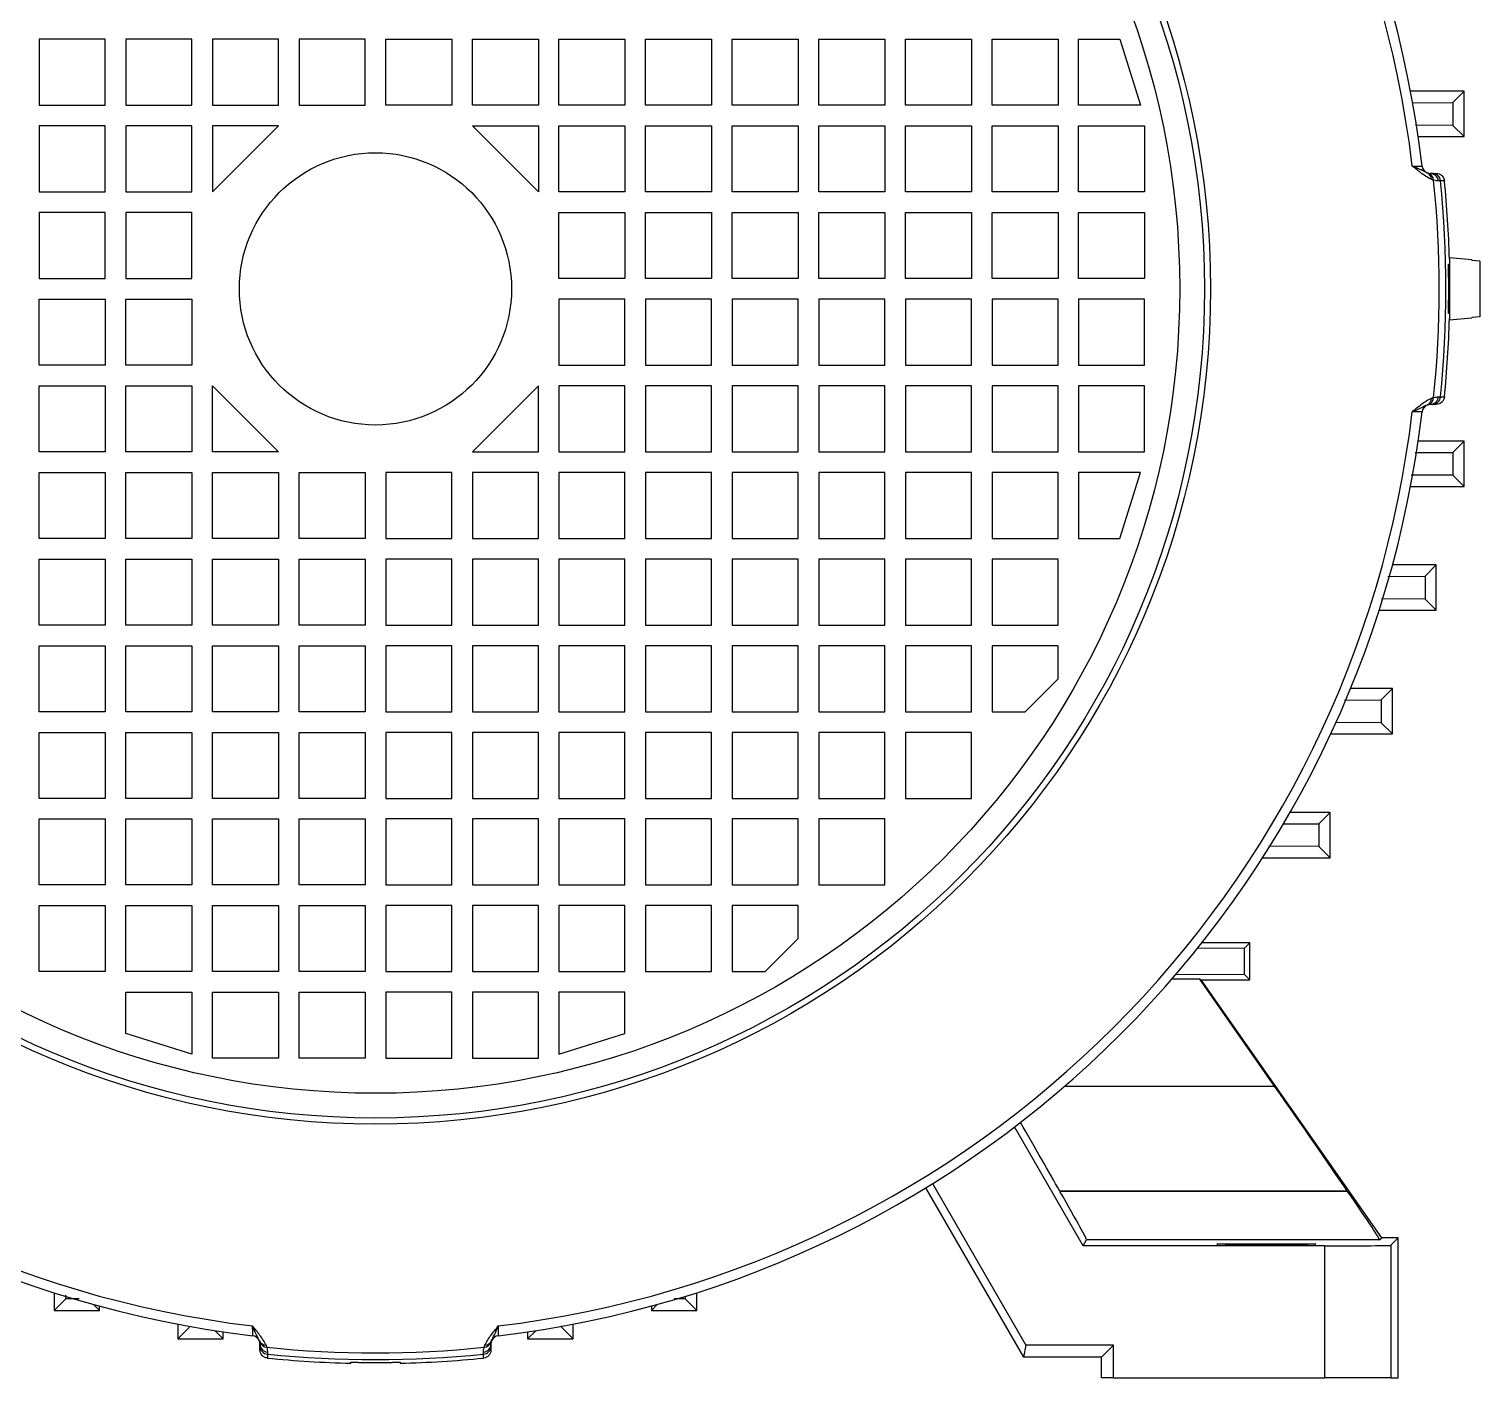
# Model space of a CAD drawing. Extents: x 49 to 1991, y 37 to 1201.
# Drawn here: x 1814.7 to 1990.6, y 460.3 to 623.8 of the extents above; entities that cross this region are included whole.
import ezdxf

# ---------------------------------------------------------------- set-up
doc = ezdxf.new("R2010")
doc.units = 0
doc.layers.get('0').update_dxf_attribs({"linetype": 'CONTINUOUS'})

msp = doc.modelspace()

# ---------------------------------------------------------------- linework, layer by layer
at = {"color": 7, "linetype": 'CONTINUOUS'}
for p, q in [((1823.91, 622.6), (1815.91, 622.6)), ((1815.91, 622.6), (1815.91, 614.6)), ((1823.91, 614.6), (1823.91, 622.6)), ((1834.41, 622.6), (1826.41, 622.6)), ((1826.41, 622.6), (1826.41, 614.6)), ((1834.41, 614.6), (1834.41, 622.6)), ((1844.91, 622.6), (1836.91, 622.6)), ((1836.91, 622.6), (1836.91, 614.6)), ((1844.91, 614.6), (1844.91, 622.6)), ((1855.41, 622.6), (1847.41, 622.6)), ((1847.41, 622.6), (1847.41, 614.6)), ((1855.41, 614.6), (1855.41, 622.6)), ((1857.91, 622.6), (1865.91, 622.6)), ((1857.91, 614.6), (1857.91, 622.6)), ((1865.91, 622.6), (1865.91, 614.6)), ((1868.41, 622.6), (1876.41, 622.6)), ((1868.41, 614.6), (1868.41, 622.6)), ((1876.41, 622.6), (1876.41, 614.6)), ((1878.91, 622.6), (1886.91, 622.6)), ((1878.91, 614.6), (1878.91, 622.6)), ((1886.91, 622.6), (1886.91, 614.6)), ((1889.41, 622.6), (1897.41, 622.6)), ((1889.41, 614.6), (1889.41, 622.6)), ((1897.41, 622.6), (1897.41, 614.6)), ((1899.91, 622.6), (1907.91, 622.6)), ((1899.91, 614.6), (1899.91, 622.6)), ((1907.91, 622.6), (1907.91, 614.6)), ((1910.41, 622.6), (1918.41, 622.6)), ((1910.41, 614.6), (1910.41, 622.6)), ((1918.41, 622.6), (1918.41, 614.6)), ((1920.91, 622.6), (1928.91, 622.6)), ((1920.91, 614.6), (1920.91, 622.6)), ((1928.91, 622.6), (1928.91, 614.6)), ((1931.41, 622.6), (1939.41, 622.6)), ((1931.41, 614.6), (1931.41, 622.6)), ((1939.41, 622.6), (1939.41, 614.6)), ((1941.91, 622.6), (1946.91, 622.6)), ((1941.91, 614.6), (1941.91, 622.6)), ((1946.91, 622.6), (1949.41, 614.6)), ((1988.63, 616.3), (1982.15, 616.3)), ((1987.28, 614.94), (1988.63, 616.3)), ((1988.63, 610.8), (1988.63, 616.3)), ((1815.91, 614.6), (1823.91, 614.6)), ((1826.41, 614.6), (1834.41, 614.6)), ((1836.91, 614.6), (1844.91, 614.6)), ((1847.41, 614.6), (1855.41, 614.6)), ((1865.91, 614.6), (1857.91, 614.6)), ((1876.41, 614.6), (1868.41, 614.6)), ((1886.91, 614.6), (1878.91, 614.6)), ((1897.41, 614.6), (1889.41, 614.6)), ((1907.91, 614.6), (1899.91, 614.6)), ((1918.41, 614.6), (1910.41, 614.6)), ((1928.91, 614.6), (1920.91, 614.6)), ((1939.41, 614.6), (1931.41, 614.6)), ((1949.41, 614.6), (1941.91, 614.6)), ((1982.33, 614.9), (1987.28, 614.94)), ((1987.27, 612.16), (1982.76, 612.19)), ((1987.27, 612.16), (1988.63, 610.8)), ((1823.91, 612.1), (1815.91, 612.1)), ((1815.91, 612.1), (1815.91, 604.1)), ((1823.91, 604.1), (1823.91, 612.1)), ((1834.41, 612.1), (1826.41, 612.1)), ((1826.41, 612.1), (1826.41, 604.1)), ((1834.41, 604.1), (1834.41, 612.1)), ((1844.91, 612.1), (1836.91, 612.1)), ((1836.91, 612.1), (1836.91, 604.1)), ((1836.91, 604.1), (1844.91, 612.1)), ((1868.41, 612.1), (1876.41, 612.1)), ((1876.41, 604.1), (1868.41, 612.1)), ((1876.41, 612.1), (1876.41, 604.1)), ((1878.91, 612.1), (1886.91, 612.1)), ((1878.91, 604.1), (1878.91, 612.1)), ((1886.91, 612.1), (1886.91, 604.1)), ((1889.41, 612.1), (1897.41, 612.1)), ((1889.41, 604.1), (1889.41, 612.1)), ((1897.41, 612.1), (1897.41, 604.1)), ((1899.91, 612.1), (1907.91, 612.1)), ((1899.91, 604.1), (1899.91, 612.1)), ((1907.91, 612.1), (1907.91, 604.1)), ((1910.41, 612.1), (1918.41, 612.1)), ((1910.41, 604.1), (1910.41, 612.1)), ((1918.41, 612.1), (1918.41, 604.1)), ((1920.91, 612.1), (1928.91, 612.1)), ((1920.91, 604.1), (1920.91, 612.1)), ((1928.91, 612.1), (1928.91, 604.1)), ((1931.41, 612.1), (1939.41, 612.1)), ((1931.41, 604.1), (1931.41, 612.1)), ((1939.41, 612.1), (1939.41, 604.1)), ((1941.91, 604.1), (1941.91, 612.1)), ((1941.91, 612.1), (1949.91, 612.1)), ((1949.91, 612.1), (1949.91, 604.1)), ((1983.07, 610.8), (1988.63, 610.8)), ((1984.79, 606.35), (1985.26, 606.35)), ((1815.91, 604.1), (1823.91, 604.1)), ((1826.41, 604.1), (1834.41, 604.1)), ((1886.91, 604.1), (1878.91, 604.1)), ((1897.41, 604.1), (1889.41, 604.1)), ((1907.91, 604.1), (1899.91, 604.1)), ((1918.41, 604.1), (1910.41, 604.1)), ((1928.91, 604.1), (1920.91, 604.1)), ((1939.41, 604.1), (1931.41, 604.1)), ((1949.91, 604.1), (1941.91, 604.1)), ((1815.91, 601.6), (1815.91, 593.6)), ((1823.91, 601.6), (1815.91, 601.6)), ((1823.91, 593.6), (1823.91, 601.6)), ((1834.41, 601.6), (1826.41, 601.6)), ((1826.41, 601.6), (1826.41, 593.6)), ((1834.41, 593.6), (1834.41, 601.6)), ((1878.91, 601.6), (1886.91, 601.6)), ((1878.91, 593.6), (1878.91, 601.6)), ((1886.91, 601.6), (1886.91, 593.6)), ((1889.41, 601.6), (1897.41, 601.6)), ((1889.41, 593.6), (1889.41, 601.6)), ((1897.41, 601.6), (1897.41, 593.6)), ((1899.91, 601.6), (1907.91, 601.6)), ((1899.91, 593.6), (1899.91, 601.6)), ((1907.91, 601.6), (1907.91, 593.6)), ((1910.41, 601.6), (1918.41, 601.6)), ((1910.41, 593.6), (1910.41, 601.6)), ((1918.41, 601.6), (1918.41, 593.6)), ((1920.91, 601.6), (1928.91, 601.6)), ((1920.91, 593.6), (1920.91, 601.6)), ((1928.91, 601.6), (1928.91, 593.6)), ((1931.41, 601.6), (1939.41, 601.6)), ((1931.41, 593.6), (1931.41, 601.6)), ((1939.41, 601.6), (1939.41, 593.6)), ((1941.91, 601.6), (1949.91, 601.6)), ((1941.91, 593.6), (1941.91, 601.6)), ((1949.91, 601.6), (1949.91, 593.6)), ((1989.56, 595.86), (1986.86, 596.1)), ((1986.86, 596.1), (1986.86, 588.6)), ((1989.56, 595.86), (1989.56, 595.8)), ((1990.56, 595.71), (1990.56, 588.98)), ((1815.91, 593.6), (1823.91, 593.6)), ((1826.41, 593.6), (1834.41, 593.6)), ((1886.91, 593.6), (1878.91, 593.6)), ((1897.41, 593.6), (1889.41, 593.6)), ((1907.91, 593.6), (1899.91, 593.6)), ((1918.41, 593.6), (1910.41, 593.6)), ((1928.91, 593.6), (1920.91, 593.6)), ((1939.41, 593.6), (1931.41, 593.6)), ((1949.91, 593.6), (1941.91, 593.6)), ((1815.91, 591.1), (1823.91, 591.1)), ((1815.91, 583.1), (1815.91, 591.1)), ((1823.91, 591.1), (1823.91, 583.1)), ((1826.41, 591.1), (1834.41, 591.1)), ((1826.41, 583.1), (1826.41, 591.1)), ((1834.41, 591.1), (1834.41, 583.1)), ((1878.91, 591.1), (1878.91, 583.1)), ((1886.91, 591.1), (1878.91, 591.1)), ((1886.91, 583.1), (1886.91, 591.1)), ((1897.41, 591.1), (1889.41, 591.1)), ((1889.41, 591.1), (1889.41, 583.1)), ((1897.41, 583.1), (1897.41, 591.1)), ((1899.91, 591.1), (1899.91, 583.1)), ((1907.91, 591.1), (1899.91, 591.1)), ((1907.91, 583.1), (1907.91, 591.1)), ((1910.41, 591.1), (1910.41, 583.1)), ((1918.41, 591.1), (1910.41, 591.1)), ((1918.41, 583.1), (1918.41, 591.1)), ((1920.91, 591.1), (1920.91, 583.1)), ((1928.91, 591.1), (1920.91, 591.1)), ((1928.91, 583.1), (1928.91, 591.1)), ((1931.41, 591.1), (1931.41, 583.1)), ((1939.41, 591.1), (1931.41, 591.1)), ((1939.41, 583.1), (1939.41, 591.1)), ((1949.91, 591.1), (1941.91, 591.1)), ((1941.91, 591.1), (1941.91, 583.1)), ((1949.91, 583.1), (1949.91, 591.1)), ((1986.86, 588.6), (1989.56, 588.83)), ((1989.56, 588.89), (1989.56, 588.83)), ((1823.91, 583.1), (1815.91, 583.1)), ((1834.41, 583.1), (1826.41, 583.1)), ((1878.91, 583.1), (1886.91, 583.1)), ((1889.41, 583.1), (1897.41, 583.1)), ((1899.91, 583.1), (1907.91, 583.1)), ((1910.41, 583.1), (1918.41, 583.1)), ((1920.91, 583.1), (1928.91, 583.1)), ((1931.41, 583.1), (1939.41, 583.1)), ((1941.91, 583.1), (1949.91, 583.1)), ((1815.91, 580.6), (1823.91, 580.6)), ((1815.91, 572.6), (1815.91, 580.6)), ((1823.91, 580.6), (1823.91, 572.6)), ((1826.41, 580.6), (1834.41, 580.6)), ((1826.41, 572.6), (1826.41, 580.6)), ((1834.41, 580.6), (1834.41, 572.6)), ((1836.91, 580.6), (1844.91, 572.6)), ((1836.91, 572.6), (1836.91, 580.6)), ((1876.41, 580.6), (1868.41, 572.6)), ((1876.41, 572.6), (1876.41, 580.6)), ((1878.91, 580.6), (1878.91, 572.6)), ((1886.91, 580.6), (1878.91, 580.6)), ((1886.91, 572.6), (1886.91, 580.6)), ((1889.41, 580.6), (1889.41, 572.6)), ((1897.41, 580.6), (1889.41, 580.6)), ((1897.41, 572.6), (1897.41, 580.6)), ((1899.91, 580.6), (1899.91, 572.6)), ((1907.91, 580.6), (1899.91, 580.6)), ((1907.91, 572.6), (1907.91, 580.6)), ((1918.41, 580.6), (1910.41, 580.6)), ((1910.41, 580.6), (1910.41, 572.6)), ((1918.41, 572.6), (1918.41, 580.6)), ((1920.91, 580.6), (1920.91, 572.6)), ((1928.91, 580.6), (1920.91, 580.6)), ((1928.91, 572.6), (1928.91, 580.6)), ((1931.41, 580.6), (1931.41, 572.6)), ((1939.41, 580.6), (1931.41, 580.6)), ((1939.41, 572.6), (1939.41, 580.6)), ((1949.91, 580.6), (1941.91, 580.6)), ((1941.91, 580.6), (1941.91, 572.6)), ((1949.91, 572.6), (1949.91, 580.6)), ((1985.26, 578.35), (1984.79, 578.35)), ((1988.63, 573.9), (1983.07, 573.9)), ((1987.27, 572.53), (1988.63, 573.9)), ((1988.63, 568.4), (1988.63, 573.9)), ((1823.91, 572.6), (1815.91, 572.6)), ((1834.41, 572.6), (1826.41, 572.6)), ((1844.91, 572.6), (1836.91, 572.6)), ((1868.41, 572.6), (1876.41, 572.6)), ((1878.91, 572.6), (1886.91, 572.6)), ((1889.41, 572.6), (1897.41, 572.6)), ((1899.91, 572.6), (1907.91, 572.6)), ((1910.41, 572.6), (1918.41, 572.6)), ((1920.91, 572.6), (1928.91, 572.6)), ((1931.41, 572.6), (1939.41, 572.6)), ((1941.91, 572.6), (1949.91, 572.6)), ((1982.69, 572.5), (1987.27, 572.53)), ((1815.91, 570.1), (1823.91, 570.1)), ((1815.91, 562.1), (1815.91, 570.1)), ((1823.91, 570.1), (1823.91, 562.1)), ((1826.41, 570.1), (1834.41, 570.1)), ((1826.41, 562.1), (1826.41, 570.1)), ((1834.41, 570.1), (1834.41, 562.1)), ((1836.91, 570.1), (1844.91, 570.1)), ((1836.91, 562.1), (1836.91, 570.1)), ((1844.91, 570.1), (1844.91, 562.1)), ((1847.41, 562.1), (1847.41, 570.1)), ((1847.41, 570.1), (1855.41, 570.1)), ((1855.41, 570.1), (1855.41, 562.1)), ((1865.91, 570.1), (1857.91, 570.1)), ((1857.91, 570.1), (1857.91, 562.1)), ((1865.91, 562.1), (1865.91, 570.1)), ((1868.41, 570.1), (1868.41, 562.1)), ((1876.41, 570.1), (1868.41, 570.1)), ((1876.41, 562.1), (1876.41, 570.1)), ((1878.91, 570.1), (1878.91, 562.1)), ((1886.91, 570.1), (1878.91, 570.1)), ((1886.91, 562.1), (1886.91, 570.1)), ((1889.41, 570.1), (1889.41, 562.1)), ((1897.41, 570.1), (1889.41, 570.1)), ((1897.41, 562.1), (1897.41, 570.1)), ((1907.91, 570.1), (1899.91, 570.1)), ((1899.91, 570.1), (1899.91, 562.1)), ((1907.91, 562.1), (1907.91, 570.1)), ((1918.41, 570.1), (1910.41, 570.1)), ((1910.41, 570.1), (1910.41, 562.1)), ((1918.41, 562.1), (1918.41, 570.1)), ((1920.91, 570.1), (1920.91, 562.1)), ((1928.91, 570.1), (1920.91, 570.1)), ((1928.91, 562.1), (1928.91, 570.1)), ((1931.41, 570.1), (1931.41, 562.1)), ((1939.41, 570.1), (1931.41, 570.1)), ((1939.41, 562.1), (1939.41, 570.1)), ((1941.91, 570.1), (1941.91, 562.1)), ((1949.41, 570.1), (1941.91, 570.1)), ((1946.91, 562.1), (1949.41, 570.1)), ((1982.15, 568.4), (1988.63, 568.4)), ((1987.28, 569.76), (1982.23, 569.79)), ((1987.28, 569.76), (1988.63, 568.4)), ((1823.91, 562.1), (1815.91, 562.1)), ((1834.41, 562.1), (1826.41, 562.1)), ((1844.91, 562.1), (1836.91, 562.1)), ((1855.41, 562.1), (1847.41, 562.1)), ((1857.91, 562.1), (1865.91, 562.1)), ((1868.41, 562.1), (1876.41, 562.1)), ((1878.91, 562.1), (1886.91, 562.1)), ((1889.41, 562.1), (1897.41, 562.1)), ((1899.91, 562.1), (1907.91, 562.1)), ((1910.41, 562.1), (1918.41, 562.1)), ((1920.91, 562.1), (1928.91, 562.1)), ((1931.41, 562.1), (1939.41, 562.1)), ((1941.91, 562.1), (1946.91, 562.1)), ((1815.91, 559.6), (1823.91, 559.6)), ((1815.91, 551.6), (1815.91, 559.6)), ((1823.91, 559.6), (1823.91, 551.6)), ((1826.41, 559.6), (1834.41, 559.6)), ((1826.41, 551.6), (1826.41, 559.6)), ((1834.41, 559.6), (1834.41, 551.6)), ((1836.91, 559.6), (1844.91, 559.6)), ((1836.91, 551.6), (1836.91, 559.6)), ((1844.91, 559.6), (1844.91, 551.6)), ((1847.41, 551.6), (1847.41, 559.6)), ((1847.41, 559.6), (1855.41, 559.6)), ((1855.41, 559.6), (1855.41, 551.6)), ((1865.91, 559.6), (1857.91, 559.6)), ((1857.91, 559.6), (1857.91, 551.6)), ((1865.91, 551.6), (1865.91, 559.6)), ((1876.41, 559.6), (1868.41, 559.6)), ((1868.41, 559.6), (1868.41, 551.6)), ((1876.41, 551.6), (1876.41, 559.6)), ((1886.91, 559.6), (1878.91, 559.6)), ((1878.91, 559.6), (1878.91, 551.6)), ((1886.91, 551.6), (1886.91, 559.6)), ((1889.41, 559.6), (1889.41, 551.6)), ((1897.41, 559.6), (1889.41, 559.6)), ((1897.41, 551.6), (1897.41, 559.6)), ((1899.91, 559.6), (1899.91, 551.6)), ((1907.91, 559.6), (1899.91, 559.6)), ((1907.91, 551.6), (1907.91, 559.6)), ((1910.41, 559.6), (1910.41, 551.6)), ((1918.41, 559.6), (1910.41, 559.6)), ((1918.41, 551.6), (1918.41, 559.6)), ((1928.91, 559.6), (1920.91, 559.6)), ((1920.91, 559.6), (1920.91, 551.6)), ((1928.91, 551.6), (1928.91, 559.6)), ((1939.41, 559.6), (1931.41, 559.6)), ((1931.41, 559.6), (1931.41, 551.6)), ((1939.41, 551.6), (1939.41, 559.6)), ((1985.26, 558.9), (1979.96, 558.9)), ((1983.9, 557.53), (1985.26, 558.9)), ((1985.26, 553.4), (1985.26, 558.9)), ((1979.39, 557.5), (1983.9, 557.53)), ((1983.9, 554.75), (1978.63, 554.79)), ((1983.9, 554.75), (1985.26, 553.4)), ((1978.33, 553.4), (1985.26, 553.4)), ((1823.91, 551.6), (1815.91, 551.6)), ((1834.41, 551.6), (1826.41, 551.6)), ((1844.91, 551.6), (1836.91, 551.6)), ((1855.41, 551.6), (1847.41, 551.6)), ((1857.91, 551.6), (1865.91, 551.6)), ((1868.41, 551.6), (1876.41, 551.6)), ((1878.91, 551.6), (1886.91, 551.6)), ((1889.41, 551.6), (1897.41, 551.6)), ((1899.91, 551.6), (1907.91, 551.6)), ((1910.41, 551.6), (1918.41, 551.6)), ((1920.91, 551.6), (1928.91, 551.6)), ((1931.41, 551.6), (1939.41, 551.6)), ((1815.91, 549.1), (1823.91, 549.1)), ((1815.91, 541.1), (1815.91, 549.1)), ((1823.91, 549.1), (1823.91, 541.1)), ((1826.41, 549.1), (1834.41, 549.1)), ((1826.41, 541.1), (1826.41, 549.1)), ((1834.41, 549.1), (1834.41, 541.1)), ((1836.91, 549.1), (1844.91, 549.1)), ((1836.91, 541.1), (1836.91, 549.1)), ((1844.91, 549.1), (1844.91, 541.1)), ((1847.41, 541.1), (1847.41, 549.1)), ((1847.41, 549.1), (1855.41, 549.1)), ((1855.41, 549.1), (1855.41, 541.1)), ((1865.91, 549.1), (1857.91, 549.1)), ((1857.91, 549.1), (1857.91, 541.1)), ((1865.91, 541.1), (1865.91, 549.1)), ((1876.41, 549.1), (1868.41, 549.1)), ((1868.41, 549.1), (1868.41, 541.1)), ((1876.41, 541.1), (1876.41, 549.1)), ((1886.91, 549.1), (1878.91, 549.1)), ((1878.91, 549.1), (1878.91, 541.1)), ((1886.91, 541.1), (1886.91, 549.1)), ((1889.41, 549.1), (1889.41, 541.1)), ((1897.41, 549.1), (1889.41, 549.1)), ((1897.41, 541.1), (1897.41, 549.1)), ((1899.91, 549.1), (1899.91, 541.1)), ((1907.91, 549.1), (1899.91, 549.1)), ((1907.91, 541.1), (1907.91, 549.1)), ((1910.41, 549.1), (1910.41, 541.1)), ((1918.41, 549.1), (1910.41, 549.1)), ((1918.41, 541.1), (1918.41, 549.1)), ((1920.91, 549.1), (1920.91, 541.1)), ((1928.91, 549.1), (1920.91, 549.1)), ((1928.91, 541.1), (1928.91, 549.1)), ((1939.41, 549.1), (1931.41, 549.1)), ((1931.41, 549.1), (1931.41, 541.1)), ((1939.41, 545.1), (1939.41, 549.1)), ((1935.41, 541.1), (1939.41, 545.1)), ((1979.94, 543.9), (1974.87, 543.9)), ((1978.57, 542.53), (1979.94, 543.9)), ((1979.94, 538.4), (1979.94, 543.9)), ((1974.13, 542.5), (1978.57, 542.53)), ((1823.91, 541.1), (1815.91, 541.1)), ((1834.41, 541.1), (1826.41, 541.1)), ((1844.91, 541.1), (1836.91, 541.1)), ((1855.41, 541.1), (1847.41, 541.1)), ((1857.91, 541.1), (1865.91, 541.1)), ((1868.41, 541.1), (1876.41, 541.1)), ((1878.91, 541.1), (1886.91, 541.1)), ((1889.41, 541.1), (1897.41, 541.1)), ((1899.91, 541.1), (1907.91, 541.1)), ((1910.41, 541.1), (1918.41, 541.1)), ((1920.91, 541.1), (1928.91, 541.1)), ((1931.41, 541.1), (1935.41, 541.1)), ((1815.91, 538.6), (1823.91, 538.6)), ((1815.91, 530.6), (1815.91, 538.6)), ((1823.91, 538.6), (1823.91, 530.6)), ((1826.41, 538.6), (1834.41, 538.6)), ((1826.41, 530.6), (1826.41, 538.6)), ((1834.41, 538.6), (1834.41, 530.6)), ((1836.91, 538.6), (1844.91, 538.6)), ((1836.91, 530.6), (1836.91, 538.6)), ((1844.91, 538.6), (1844.91, 530.6)), ((1847.41, 530.6), (1847.41, 538.6)), ((1847.41, 538.6), (1855.41, 538.6)), ((1855.41, 538.6), (1855.41, 530.6)), ((1865.91, 538.6), (1857.91, 538.6)), ((1857.91, 538.6), (1857.91, 530.6)), ((1865.91, 530.6), (1865.91, 538.6)), ((1876.41, 538.6), (1868.41, 538.6)), ((1868.41, 538.6), (1868.41, 530.6)), ((1876.41, 530.6), (1876.41, 538.6)), ((1886.91, 538.6), (1878.91, 538.6)), ((1878.91, 538.6), (1878.91, 530.6)), ((1886.91, 530.6), (1886.91, 538.6)), ((1889.41, 538.6), (1889.41, 530.6)), ((1897.41, 538.6), (1889.41, 538.6)), ((1897.41, 530.6), (1897.41, 538.6)), ((1899.91, 538.6), (1899.91, 530.6)), ((1907.91, 538.6), (1899.91, 538.6)), ((1907.91, 530.6), (1907.91, 538.6)), ((1918.41, 538.6), (1910.41, 538.6)), ((1910.41, 538.6), (1910.41, 530.6)), ((1918.41, 530.6), (1918.41, 538.6)), ((1928.91, 538.6), (1920.91, 538.6)), ((1920.91, 538.6), (1920.91, 530.6)), ((1928.91, 530.6), (1928.91, 538.6)), ((1972.46, 538.4), (1979.94, 538.4)), ((1978.58, 539.75), (1973.06, 539.79)), ((1978.58, 539.75), (1979.94, 538.4)), ((1823.91, 530.6), (1815.91, 530.6)), ((1834.41, 530.6), (1826.41, 530.6)), ((1844.91, 530.6), (1836.91, 530.6)), ((1855.41, 530.6), (1847.41, 530.6)), ((1857.91, 530.6), (1865.91, 530.6)), ((1868.41, 530.6), (1876.41, 530.6)), ((1878.91, 530.6), (1886.91, 530.6)), ((1889.41, 530.6), (1897.41, 530.6)), ((1899.91, 530.6), (1907.91, 530.6)), ((1910.41, 530.6), (1918.41, 530.6)), ((1920.91, 530.6), (1928.91, 530.6)), ((1815.91, 528.1), (1823.91, 528.1)), ((1815.91, 520.1), (1815.91, 528.1)), ((1823.91, 528.1), (1823.91, 520.1)), ((1826.41, 528.1), (1834.41, 528.1)), ((1826.41, 520.1), (1826.41, 528.1)), ((1834.41, 528.1), (1834.41, 520.1)), ((1836.91, 528.1), (1844.91, 528.1)), ((1836.91, 520.1), (1836.91, 528.1)), ((1844.91, 528.1), (1844.91, 520.1)), ((1847.41, 520.1), (1847.41, 528.1)), ((1847.41, 528.1), (1855.41, 528.1)), ((1855.41, 528.1), (1855.41, 520.1)), ((1865.91, 528.1), (1857.91, 528.1)), ((1857.91, 528.1), (1857.91, 520.1)), ((1865.91, 520.1), (1865.91, 528.1)), ((1876.41, 528.1), (1868.41, 528.1)), ((1868.41, 528.1), (1868.41, 520.1)), ((1876.41, 520.1), (1876.41, 528.1)), ((1878.91, 528.1), (1878.91, 520.1)), ((1886.91, 528.1), (1878.91, 528.1)), ((1886.91, 520.1), (1886.91, 528.1)), ((1889.41, 528.1), (1889.41, 520.1)), ((1897.41, 528.1), (1889.41, 528.1)), ((1897.41, 520.1), (1897.41, 528.1)), ((1899.91, 528.1), (1899.91, 520.1)), ((1907.91, 528.1), (1899.91, 528.1)), ((1907.91, 520.1), (1907.91, 528.1)), ((1918.41, 528.1), (1910.41, 528.1)), ((1910.41, 528.1), (1910.41, 520.1)), ((1918.41, 520.1), (1918.41, 528.1)), ((1972.4, 528.9), (1967.54, 528.9)), ((1971.03, 527.53), (1972.4, 528.9)), ((1972.4, 523.4), (1972.4, 528.9)), ((1966.71, 527.5), (1971.03, 527.53)), ((1971.04, 524.75), (1964.95, 524.79)), ((1971.04, 524.75), (1972.4, 523.4)), ((1964.21, 523.4), (1972.4, 523.4)), ((1823.91, 520.1), (1815.91, 520.1)), ((1834.41, 520.1), (1826.41, 520.1)), ((1844.91, 520.1), (1836.91, 520.1)), ((1855.41, 520.1), (1847.41, 520.1)), ((1857.91, 520.1), (1865.91, 520.1)), ((1868.41, 520.1), (1876.41, 520.1)), ((1878.91, 520.1), (1886.91, 520.1)), ((1889.41, 520.1), (1897.41, 520.1)), ((1899.91, 520.1), (1907.91, 520.1)), ((1910.41, 520.1), (1918.41, 520.1)), ((1815.91, 517.6), (1823.91, 517.6)), ((1815.91, 509.6), (1815.91, 517.6)), ((1823.91, 517.6), (1823.91, 509.6)), ((1826.41, 517.6), (1834.41, 517.6)), ((1826.41, 509.6), (1826.41, 517.6)), ((1834.41, 517.6), (1834.41, 509.6)), ((1836.91, 517.6), (1844.91, 517.6)), ((1836.91, 509.6), (1836.91, 517.6)), ((1844.91, 517.6), (1844.91, 509.6)), ((1847.41, 509.6), (1847.41, 517.6)), ((1847.41, 517.6), (1855.41, 517.6)), ((1855.41, 517.6), (1855.41, 509.6)), ((1865.91, 517.6), (1857.91, 517.6)), ((1857.91, 517.6), (1857.91, 509.6)), ((1865.91, 509.6), (1865.91, 517.6)), ((1876.41, 517.6), (1868.41, 517.6)), ((1868.41, 517.6), (1868.41, 509.6)), ((1876.41, 509.6), (1876.41, 517.6)), ((1878.91, 517.6), (1878.91, 509.6)), ((1886.91, 517.6), (1878.91, 517.6)), ((1886.91, 509.6), (1886.91, 517.6)), ((1889.41, 517.6), (1889.41, 509.6)), ((1897.41, 517.6), (1889.41, 517.6)), ((1897.41, 509.6), (1897.41, 517.6)), ((1907.91, 517.6), (1899.91, 517.6)), ((1899.91, 517.6), (1899.91, 509.6)), ((1907.91, 513.6), (1907.91, 517.6)), ((1903.91, 509.6), (1907.91, 513.6)), ((1962, 512.44), (1956.3, 512.4)), ((1962.65, 513.1), (1956.86, 513.1)), ((1962, 512.44), (1962.65, 513.1)), ((1962, 509.25), (1962, 512.44)), ((1962.65, 508.6), (1962.65, 513.1)), ((1823.91, 509.6), (1815.91, 509.6)), ((1834.41, 509.6), (1826.41, 509.6)), ((1844.91, 509.6), (1836.91, 509.6)), ((1855.41, 509.6), (1847.41, 509.6)), ((1857.91, 509.6), (1865.91, 509.6)), ((1868.41, 509.6), (1876.41, 509.6)), ((1878.91, 509.6), (1886.91, 509.6)), ((1889.41, 509.6), (1897.41, 509.6)), ((1899.91, 509.6), (1903.91, 509.6)), ((1956.58, 508.7), (1953.22, 508.7)), ((1953.75, 509.31), (1962, 509.25)), ((1956.78, 508.6), (1956.58, 508.7)), ((1965.66, 495.73), (1956.58, 508.7)), ((1956.78, 508.6), (1962.65, 508.6)), ((1978.66, 477.35), (1956.78, 508.6)), ((1962, 509.25), (1962.65, 508.6)), ((1826.41, 507.1), (1834.41, 507.1)), ((1826.41, 502.1), (1826.41, 507.1)), ((1834.41, 507.1), (1834.41, 499.6)), ((1836.91, 507.1), (1844.91, 507.1)), ((1836.91, 499.1), (1836.91, 507.1)), ((1844.91, 507.1), (1844.91, 499.1)), ((1847.41, 499.1), (1847.41, 507.1)), ((1847.41, 507.1), (1855.41, 507.1)), ((1855.41, 507.1), (1855.41, 499.1)), ((1865.91, 507.1), (1857.91, 507.1)), ((1857.91, 507.1), (1857.91, 499.1)), ((1865.91, 499.1), (1865.91, 507.1)), ((1876.41, 507.1), (1868.41, 507.1)), ((1868.41, 507.1), (1868.41, 499.1)), ((1876.41, 499.1), (1876.41, 507.1)), ((1886.91, 507.1), (1878.91, 507.1)), ((1878.91, 507.1), (1878.91, 499.6)), ((1886.91, 502.1), (1886.91, 507.1)), ((1834.41, 499.6), (1826.41, 502.1)), ((1878.91, 499.6), (1886.91, 502.1)), ((1844.91, 499.1), (1836.91, 499.1)), ((1855.41, 499.1), (1847.41, 499.1)), ((1857.91, 499.1), (1865.91, 499.1)), ((1868.41, 499.1), (1876.41, 499.1)), ((1940.24, 495.73), (1965.66, 495.73)), ((1942.45, 476.36), (1934.13, 490.77)), ((1924.19, 483.91), (1935.5, 464.32)), ((1923.36, 483.39), (1935.22, 462.85)), ((1939.63, 482.97), (1939.61, 483)), ((1974.49, 483), (1939.61, 483)), ((1939.63, 482.97), (1974.52, 482.97)), ((1974.49, 483), (1974.52, 482.97)), ((1942.45, 476.36), (1942.88, 477.11)), ((1978.39, 477.11), (1942.88, 477.11)), ((1978.39, 477.11), (1978.66, 477.35)), ((1980.66, 477.35), (1978.66, 477.35)), ((1979.75, 476.43), (1980.66, 477.35)), ((1980.66, 460.35), (1980.66, 477.35)), ((1971.75, 476.36), (1942.45, 476.36)), ((1971.75, 460.35), (1971.75, 476.36)), ((1979.75, 476.43), (1979.75, 460.35)), ((1817.71, 470.68), (1817.71, 468.53)), ((1819.11, 469.92), (1817.71, 468.53)), ((1819.11, 469.92), (1819.11, 470.38)), ((1820.73, 469.93), (1819.11, 469.92)), ((1894.22, 469.92), (1892.88, 469.93)), ((1894.22, 470.27), (1894.22, 469.92)), ((1894.22, 469.92), (1895.61, 468.53)), ((1895.61, 468.53), (1895.61, 470.68)), ((1817.71, 468.53), (1823.21, 468.53)), ((1822.49, 469.25), (1823.21, 468.53)), ((1823.21, 468.53), (1823.21, 469.05)), ((1890.83, 469.25), (1890.11, 468.53)), ((1890.11, 469.05), (1890.11, 468.53)), ((1890.11, 468.53), (1895.61, 468.53)), ((1832.71, 466.86), (1832.71, 465.1)), ((1834.11, 466.5), (1832.71, 465.1)), ((1879.22, 466.68), (1879.22, 466.5)), ((1879.22, 466.5), (1880.61, 465.1)), ((1880.61, 465.1), (1880.61, 466.86)), ((1832.71, 465.1), (1838.21, 465.1)), ((1837.23, 466.08), (1838.21, 465.1)), ((1838.21, 465.1), (1838.21, 465.94)), ((1876.09, 466.08), (1875.11, 465.1)), ((1875.11, 465.94), (1875.11, 465.1)), ((1875.11, 465.1), (1880.61, 465.1)), ((1842.66, 463.75), (1842.66, 464.22)), ((1870.66, 464.22), (1870.66, 463.75)), ((1935.5, 464.32), (1935.22, 462.85)), ((1944.66, 462.85), (1935.22, 462.85)), ((1946.13, 464.32), (1935.5, 464.32)), ((1946.13, 464.32), (1944.66, 462.85)), ((1944.66, 460.35), (1944.66, 462.85)), ((1946.13, 460.35), (1946.13, 464.32)), ((1853.66, 462.24), (1853.66, 462.13)), ((1859.66, 462.13), (1859.66, 462.24)), ((1946.13, 460.35), (1944.66, 460.35)), ((1946.13, 460.35), (1971.75, 460.35)), ((1979.75, 460.35), (1971.75, 460.35)), ((1979.75, 460.35), (1980.66, 460.35))]:
    msp.add_line(p, q, dxfattribs=at)
at = {"color": 7, "linetype": 'CONTINUOUS', "flags": 128}
for points in [[(1986.25, 605.45), (1986.23, 605.45), (1986.16, 605.45), (1985.88, 605.45), (1985.78, 605.45)], [(1990.56, 595.71), (1990.07, 595.75), (1989.56, 595.8)], [(1990.56, 588.98), (1990.07, 588.94), (1989.56, 588.89)], [(1985.78, 579.25), (1985.8, 579.25), (1985.87, 579.25), (1986.15, 579.25), (1986.25, 579.25)], [(1843.56, 463.23), (1843.56, 463.21), (1843.56, 463.14), (1843.56, 462.86), (1843.56, 462.76)], [(1869.76, 462.76), (1869.76, 462.77), (1869.76, 462.84), (1869.76, 463.13), (1869.76, 463.23)]]:
    msp.add_lwpolyline(points, dxfattribs=at)
at = {"color": 7, "linetype": 'CONTINUOUS'}
for radius in [101.24, 100.5, 97.5, 16.5]:
    msp.add_circle((1856.66, 592.35), radius, dxfattribs=at)
for centre, radius, start, end in [((1856.66, 592.35), 127.75, 96.6904, 173.3096), ((1856.66, 592.35), 126.57, 96.7557, 173.2443), ((1856.66, 592.35), 127.75, 6.6904, 83.3096), ((1856.66, 592.35), 126.57, 6.7557, 83.2443), ((1984.54, 607.35), 1, 186.6904, 246.5619), ((1983.75, 605.57), 0.939, 2.3278, 65.8448), ((1983.99, 605.47), 0.956, 3.1066, 73.4372), ((1984.53, 605.35), 0.992, 5.3006, 89.6652), ((1984.79, 605.35), 1, 5.7922, 89.999), ((1856.66, 592.35), 128.96, 354.1369, 5.8631), ((1856.66, 592.35), 129.78, 354.2063, 5.7937), ((1856.66, 592.35), 130.25, 1.5876, 5.7726), ((1856.66, 592.35), 130.25, 354.2274, 358.4124), ((1983.75, 579.12), 0.939, 294.1552, 357.6722), ((1983.99, 579.23), 0.956, 286.5628, 356.8934), ((1984.53, 579.34), 0.992, 270.3348, 354.6994), ((1984.79, 579.35), 1, 270.001, 354.2078), ((1856.66, 592.35), 127.75, 186.6904, 263.3096), ((1856.66, 592.35), 126.57, 186.7557, 263.2443), ((1856.66, 592.35), 126.57, 276.7557, 353.2443), ((1856.66, 592.35), 127.75, 276.6904, 353.3096), ((1984.54, 577.35), 1, 113.4381, 173.3096), ((1841.66, 464.47), 1, 23.4381, 83.3096), ((1843.44, 465.26), 0.939, 204.1552, 267.6722), ((1843.54, 465.02), 0.956, 196.5628, 266.8934), ((1843.65, 464.48), 0.992, 180.3348, 264.6994), ((1869.67, 464.48), 0.992, 275.3006, 359.6652), ((1869.78, 465.02), 0.956, 273.1066, 343.4372), ((1869.89, 465.26), 0.939, 272.3278, 335.8448), ((1871.66, 464.47), 1, 96.6904, 156.5619), ((1843.66, 464.22), 1, 180.001, 264.2078), ((1856.66, 592.35), 128.96, 264.1369, 275.8631), ((1856.66, 592.35), 129.78, 264.2063, 275.7937), ((1856.66, 592.35), 130.25, 264.2274, 268.6802), ((1856.66, 592.35), 130.25, 271.3198, 275.7726), ((1869.66, 464.22), 1, 275.7922, 359.999)]:
    msp.add_arc(centre, radius, start, end, dxfattribs=at)
for centre, major_axis, ratio, start_param, end_param in [((1965.37, 495.73), (-12.61, 18), 0.010723, 3.919482, 4.70488), ((1932.14, 495.73), (-10.39, 18), 0.007558, 3.922627, 4.460572), ((1931.33, 497.11), (-11.55, 20), 0.007558, 3.145956, 3.922627), ((1964.39, 497.11), (-14.01, 20), 0.010723, 3.14281, 3.919482), ((1971.75, 476.43), (8, 0), 0.008727, 4.712389, 6.274459)]:
    msp.add_ellipse(centre, major_axis=major_axis, ratio=ratio, start_param=start_param, end_param=end_param, dxfattribs=at)
msp.add_ellipse((1964.66, 476.57), major_axis=(6, 0), ratio=0.008727, dxfattribs=at)
for points in [[(1987.28, 614.94), (1987.27, 614.01), (1987.27, 613.09), (1987.27, 612.16)], [(1983.49, 606.35), (1983.13, 606.62), (1982.75, 606.92), (1982.35, 607.24)], [(1984.69, 605.61), (1984.31, 605.77), (1983.91, 606.04), (1983.49, 606.35)], [(1984.14, 606.43), (1984.18, 606.41), (1984.22, 606.4), (1984.26, 606.38)], [(1984.26, 606.38), (1984.38, 606.35), (1984.47, 606.35), (1984.54, 606.35)], [(1984.54, 606.35), (1984.69, 606.35), (1984.78, 606.35), (1984.79, 606.35)], [(1984.95, 605.52), (1984.86, 605.54), (1984.78, 605.57), (1984.69, 605.61)], [(1985.52, 605.45), (1985.38, 605.45), (1985.19, 605.45), (1984.95, 605.52)], [(1985.78, 605.45), (1985.77, 605.45), (1985.68, 605.45), (1985.52, 605.45)], [(1984.69, 579.08), (1984.31, 578.92), (1983.91, 578.65), (1983.49, 578.35)], [(1984.69, 579.08), (1984.78, 579.12), (1984.86, 579.15), (1984.95, 579.17)], [(1984.95, 579.17), (1985.19, 579.24), (1985.38, 579.25), (1985.52, 579.25)], [(1985.52, 579.25), (1985.57, 579.25), (1985.62, 579.25), (1985.65, 579.25)], [(1985.65, 579.25), (1985.73, 579.25), (1985.77, 579.25), (1985.78, 579.25)], [(1983.49, 578.35), (1983.13, 578.08), (1982.75, 577.77), (1982.35, 577.46)], [(1984.26, 578.31), (1984.22, 578.3), (1984.18, 578.28), (1984.14, 578.26)], [(1984.54, 578.35), (1984.47, 578.35), (1984.38, 578.34), (1984.26, 578.31)], [(1984.79, 578.35), (1984.78, 578.35), (1984.69, 578.35), (1984.54, 578.35)], [(1987.27, 572.53), (1987.27, 571.61), (1987.27, 570.68), (1987.28, 569.76)], [(1983.9, 557.53), (1983.9, 556.61), (1983.9, 555.68), (1983.9, 554.75)], [(1978.57, 542.53), (1978.58, 541.6), (1978.58, 540.68), (1978.58, 539.75)], [(1971.03, 527.53), (1971.03, 526.6), (1971.04, 525.68), (1971.04, 524.75)], [(1842.66, 465.51), (1842.39, 465.88), (1842.09, 466.26), (1841.77, 466.65)], [(1870.66, 465.51), (1870.93, 465.88), (1871.24, 466.26), (1871.55, 466.65)], [(1842.62, 464.75), (1842.61, 464.79), (1842.6, 464.83), (1842.58, 464.87)], [(1842.66, 464.47), (1842.66, 464.54), (1842.66, 464.63), (1842.62, 464.75)], [(1843.4, 464.32), (1843.23, 464.7), (1842.97, 465.1), (1842.66, 465.51)], [(1842.66, 464.22), (1842.66, 464.23), (1842.66, 464.32), (1842.66, 464.47)], [(1869.93, 464.32), (1870.09, 464.7), (1870.35, 465.1), (1870.66, 465.51)], [(1870.7, 464.75), (1870.67, 464.63), (1870.66, 464.54), (1870.66, 464.47)], [(1870.66, 464.47), (1870.66, 464.32), (1870.66, 464.23), (1870.66, 464.22)], [(1870.74, 464.87), (1870.73, 464.83), (1870.71, 464.79), (1870.7, 464.75)], [(1843.4, 464.32), (1843.44, 464.23), (1843.47, 464.15), (1843.49, 464.06)], [(1843.49, 464.06), (1843.55, 463.82), (1843.56, 463.63), (1843.56, 463.49)], [(1843.56, 463.49), (1843.56, 463.44), (1843.56, 463.39), (1843.56, 463.35)], [(1843.56, 463.35), (1843.56, 463.28), (1843.56, 463.23), (1843.56, 463.23)], [(1869.76, 463.49), (1869.76, 463.63), (1869.77, 463.82), (1869.84, 464.06)], [(1869.76, 463.23), (1869.76, 463.24), (1869.76, 463.33), (1869.76, 463.49)], [(1869.84, 464.06), (1869.86, 464.15), (1869.89, 464.23), (1869.93, 464.32)]]:
    msp.add_open_spline(points, degree=3, dxfattribs=at)
for points, knots in [([(1982.35, 607.24), (1982.75, 607.23), (1983.04, 607.23), (1983.44, 607.23), (1983.54, 607.23), (1983.54, 607.23)], [0, 0, 0, 0, 0.5, 0.5, 1, 1, 1, 1]), ([(1984.14, 606.43), (1983.96, 606.51), (1983.72, 606.63), (1983.12, 606.91), (1982.77, 607.07), (1982.35, 607.24)], [0, 0, 0, 0, 0.5, 0.5, 1, 1, 1, 1]), ([(1985.26, 606.35), (1985.38, 606.35), (1985.5, 606.32), (1985.73, 606.24), (1985.84, 606.17), (1986.11, 605.92), (1986.23, 605.69), (1986.25, 605.45)], [0, 0, 0, 0, 0.25, 0.25, 0.5, 0.5, 1, 1, 1, 1]), ([(1986.79, 589.85), (1986.79, 589.77), (1986.78, 589.5), (1986.77, 589.32), (1986.76, 589.37), (1986.76, 589.77), (1986.76, 590.46), (1986.77, 591.36), (1986.77, 592.37), (1986.77, 593.38), (1986.76, 594.28), (1986.76, 594.95), (1986.76, 595.34), (1986.77, 595.37), (1986.78, 595.19), (1986.79, 594.91), (1986.79, 594.85)], [0, 0, 0, 0, 0.02818, 0.107119, 0.186043, 0.264945, 0.343849, 0.422766, 0.501686, 0.580599, 0.659511, 0.738431, 0.817348, 0.896252, 0.975154, 1, 1, 1, 1]), ([(1986.25, 579.25), (1986.24, 579.12), (1986.2, 579.01), (1986.09, 578.79), (1986.02, 578.69), (1985.75, 578.44), (1985.5, 578.35), (1985.26, 578.35)], [0, 0, 0, 0, 0.25, 0.25, 0.5, 0.5, 1, 1, 1, 1]), ([(1984.14, 578.26), (1983.96, 578.19), (1983.72, 578.06), (1983.12, 577.78), (1982.77, 577.62), (1982.35, 577.46)], [0, 0, 0, 0, 0.5, 0.5, 1, 1, 1, 1]), ([(1983.54, 577.46), (1983.54, 577.46), (1983.44, 577.46), (1983.04, 577.46), (1982.75, 577.46), (1982.35, 577.46)], [0, 0, 0, 0, 0.5, 0.5, 1, 1, 1, 1]), ([(1841.78, 465.47), (1841.78, 465.47), (1841.78, 465.57), (1841.78, 465.97), (1841.77, 466.26), (1841.77, 466.65)], [0, 0, 0, 0, 0.5, 0.5, 1, 1, 1, 1]), ([(1842.58, 464.87), (1842.5, 465.05), (1842.38, 465.29), (1842.1, 465.89), (1841.94, 466.24), (1841.77, 466.65)], [0, 0, 0, 0, 0.5, 0.5, 1, 1, 1, 1]), ([(1870.74, 464.87), (1870.82, 465.05), (1870.95, 465.29), (1871.23, 465.89), (1871.39, 466.24), (1871.55, 466.65)], [0, 0, 0, 0, 0.5, 0.5, 1, 1, 1, 1]), ([(1871.55, 466.65), (1871.55, 466.26), (1871.55, 465.97), (1871.55, 465.57), (1871.55, 465.47), (1871.55, 465.47)], [0, 0, 0, 0, 0.5, 0.5, 1, 1, 1, 1]), ([(1843.56, 462.76), (1843.44, 462.77), (1843.32, 462.8), (1843.1, 462.92), (1843, 462.99), (1842.76, 463.26), (1842.66, 463.5), (1842.66, 463.75)], [0, 0, 0, 0, 0.25, 0.25, 0.5, 0.5, 1, 1, 1, 1]), ([(1870.66, 463.75), (1870.66, 463.63), (1870.64, 463.51), (1870.55, 463.28), (1870.49, 463.17), (1870.24, 462.9), (1870.01, 462.78), (1869.76, 462.76)], [0, 0, 0, 0, 0.25, 0.25, 0.5, 0.5, 1, 1, 1, 1]), ([(1853.66, 462.24), (1853.66, 462.25), (1853.68, 462.25), (1853.76, 462.25), (1853.82, 462.25), (1853.97, 462.25), (1854.06, 462.25), (1854.28, 462.25), (1854.4, 462.25), (1854.68, 462.24), (1854.83, 462.24), (1855.16, 462.24), (1855.33, 462.24), (1855.69, 462.24), (1855.89, 462.24), (1856.27, 462.24), (1856.46, 462.24), (1856.86, 462.24), (1857.06, 462.24), (1857.44, 462.24), (1857.63, 462.24), (1857.99, 462.24), (1858.17, 462.24), (1858.49, 462.24), (1858.65, 462.24), (1858.92, 462.25), (1859.05, 462.25), (1859.27, 462.25), (1859.36, 462.25), (1859.51, 462.25), (1859.57, 462.25), (1859.64, 462.25), (1859.66, 462.25), (1859.66, 462.24)], [0, 0, 0, 0, 0.0625, 0.0625, 0.125, 0.125, 0.1875, 0.1875, 0.25, 0.25, 0.3125, 0.3125, 0.375, 0.375, 0.4375, 0.4375, 0.5, 0.5, 0.5625, 0.5625, 0.625, 0.625, 0.6875, 0.6875, 0.75, 0.75, 0.8125, 0.8125, 0.875, 0.875, 0.9375, 0.9375, 1, 1, 1, 1])]:
    msp.add_open_spline(points, degree=3, knots=knots, dxfattribs=at)

doc.saveas('drawing.dxf')
